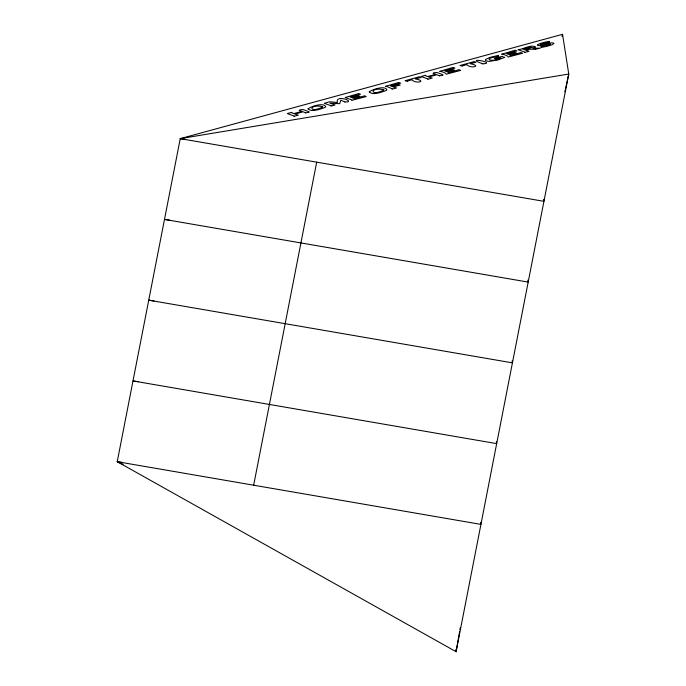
<?xml version="1.0" encoding="UTF-8"?>
<svg xmlns="http://www.w3.org/2000/svg" width="686" height="686" viewBox="0 0 686 686"><rect width="100%" height="100%" fill="white"/><g stroke="black" fill="none" stroke-linecap="round" stroke-linejoin="round"><path stroke-width="1.03" d="M562.28 36.418L562.546 34.3L180.246 138.641L117.237 461.695L456.096 651.7L568.763 74.028L562.546 34.3L562.143 36.384M459.569 631.78L456.096 651.7L455.77 649.608M459.937 629.679L460.297 627.587M253.666 485.216L316.683 162.162M564.878 91.821L568.763 74.028L180.246 138.641L543.938 201.332L543.621 199.352M180.246 138.641L185.512 139.438M169.759 220.197L164.494 219.409L528.186 282.1L527.868 280.111M154.007 300.965L148.742 300.168L512.433 362.86L512.116 360.879M138.255 381.725L132.99 380.927L496.681 443.628L496.364 441.638M123.086 464.336L117.237 461.695L122.502 462.493M117.237 461.695L480.929 524.387L480.612 522.398M553.816 43.441L552.367 44.667L547.359 46.245L541.022 47.523L540.98 46.399C547.66 46.665 557.778 41.486 542.695 45.49C528.829 46.477 545.867 41.426 549.46 41.366L549.28 42.506L544.135 43.175L540.225 44.667L551.338 42.841A4.459 1.158 -9.5 0 1 553.413 43.089L553.816 43.441M498.533 55.369L498.405 56.518C481.238 58.233 491.433 63.061 500.994 57.993L500.103 57.607L495.755 59.03L494.237 58.37L502.461 56.303L503.635 57.29L504.776 57.307L497.89 59.965L489.718 61.328A7.177 1.869 -9.5 0 1 487.592 61.243L485.448 60.479L485.431 59.596L489.564 57.513L498.533 55.369M407.184 81.171L405.117 80.716L419.395 76.763L421.093 77.492L415.219 78.899C428.055 81.265 415.219 84.189 412.072 79.773L407.184 81.171M462.081 65.976L460.014 65.513L474.292 61.56L475.99 62.297L470.116 63.704C482.953 66.062 470.116 68.986 466.969 64.57L462.081 65.976M398.652 82.5L385.463 86.376L386.638 86.402L392.178 88.794L392.006 89.206L396.499 87.962L392.958 86.908L400.204 85.115L398.557 84.404L391.92 86.462L390.36 85.784L400.684 83.143L398.652 82.5M357.921 95.646L351.626 97.609L350.074 96.932L360.484 94.274L358.795 93.536L345.178 97.523L351.892 99.95L351.721 100.353L366.204 96.563L364.515 95.834L354.465 98.835L352.673 98.055L359.918 96.272L357.921 95.646M452.408 69.483L446.114 71.447L444.562 70.778L454.972 68.111L453.283 67.382L439.666 71.37C441.587 71.267 446.569 73.213 446.209 74.199L460.683 70.409L458.994 69.672L448.944 72.673L447.152 71.901L454.398 70.109L452.408 69.483M514.38 52.333L508.086 54.288L506.534 53.619L516.944 50.953L515.255 50.224L501.638 54.211C503.558 54.117 508.54 56.055 508.18 57.041L522.663 53.251L520.966 52.513L510.924 55.515L509.132 54.743L516.378 52.951L514.38 52.333M308.083 108.842C311.736 112.564 319.633 109.211 324.315 107.745A7.623 1.981 -9.5 0 0 325.79 106.75C324.246 102.317 311.444 106.03 308.083 108.842M369.231 91.907C372.884 95.637 380.781 92.284 385.463 90.809A7.623 1.981 -9.5 0 0 386.938 89.823C385.403 85.381 372.601 89.094 369.231 91.907M344.912 101.974C357.14 102.283 334.614 93.69 337.461 102.514L329.863 101.768L324.315 103.303L331.029 105.73L330.858 106.133L335.085 104.958L329.889 103.192L339.716 103.68L340.805 100.173L344.912 101.974M322.652 106.724L322.566 107.067C307.937 114.176 308.88 103.415 322.652 106.724M383.8 89.797L383.714 90.132C369.094 97.249 370.037 86.479 383.8 89.797M305.562 112.873C310.912 111.818 310.844 112.581 303.066 109.537C303.178 109.503 295.091 109.949 302.037 111.321L293.737 113.619L291.627 112.71L291.799 112.307L287.305 113.55L294.028 115.977L293.848 116.38L298.341 115.137L294.809 114.082L303.109 111.784L305.562 112.873M439.392 75.82C444.742 74.765 444.674 75.529 436.896 72.484C437.008 72.45 428.913 72.896 435.859 74.268L427.567 76.566L425.457 75.657L425.629 75.254L421.135 76.498L427.858 78.924L427.678 79.327L432.171 78.084L428.639 77.029L436.939 74.74L439.392 75.82M535.337 49.289L540.328 48.14L532.885 48.269L534.883 47.437A3.739 0.969 -9.5 0 0 535.397 46.751C529.866 44.444 523.521 49.392 518.05 49.666L524.764 52.093L524.593 52.496L529.086 51.253L525.742 50.284L529.583 49.221L535.337 49.289M532.019 47.48L524.661 49.821L522.946 49.075L530.278 47.154L532.019 47.48M482.824 63.858C497.719 62.898 462.373 56.346 482.824 63.858"/></g></svg>
